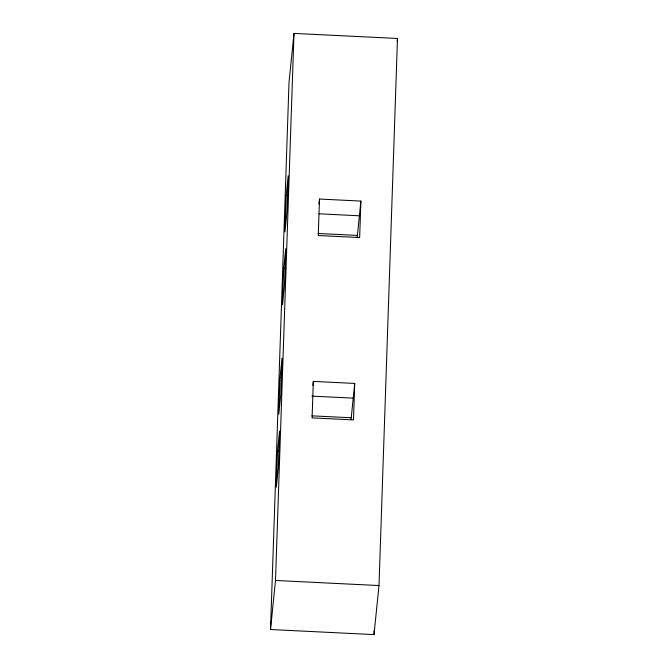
<?xml version="1.0" encoding="UTF-8"?>
<svg xmlns="http://www.w3.org/2000/svg" width="668" height="668" viewBox="0 0 668 668"><rect width="100%" height="100%" fill="white"/><g stroke="black" fill="none" stroke-linecap="round" stroke-linejoin="round"><path stroke-width="1" d="M270.515 629.523L289.01 82.448L293.995 33.4L397.485 38.477L378.99 585.552L374.005 634.6L270.515 629.523L275.5 580.475L293.995 33.4M277.554 450.683L276.327 487.156L278.314 467.542L279.55 431.069L277.554 450.683L279.625 450.791M283.725 268.327L282.489 304.8L284.484 285.178L285.712 248.705L283.725 268.327L285.795 268.427M313.325 381.403L312.09 417.876L353.489 419.905L354.725 383.432L313.325 381.403L312.925 385.327M319.488 199.047L318.26 235.52L359.66 237.549L360.887 201.076L319.488 199.047L318.995 203.949M374.005 634.6L374.147 630.433M357.205 237.374L360.887 201.076M351.034 419.729L354.725 383.432M397.176 41.541L397.485 38.477M319.028 213.81L359.392 215.789M318.077 233.483L357.405 235.412M311.831 396.116L353.23 398.145M311.906 415.838L351.234 417.767M275.5 580.475L378.99 585.552M280.026 377.746L278.79 414.218L280.785 394.596L282.013 358.123L280.026 377.746M286.188 195.382L284.952 231.854L286.948 212.24L288.184 175.767L286.188 195.382"/></g></svg>
